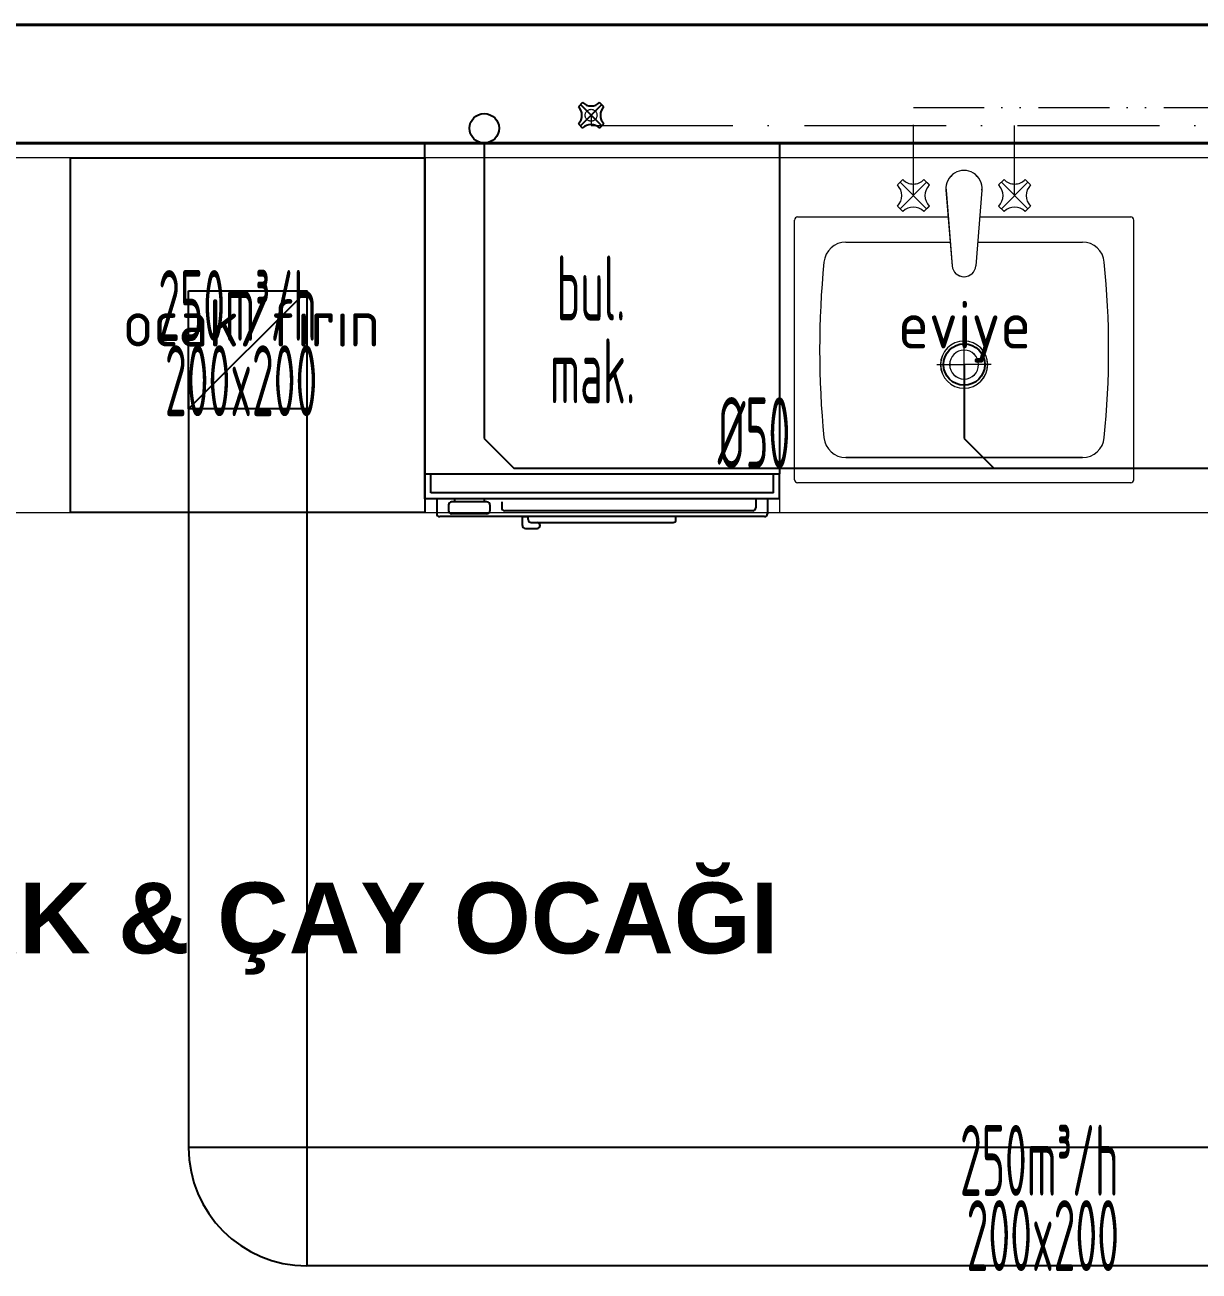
# Model space of a CAD drawing. Header units: centimetres. Extents: x 31 to 22766, y 238 to 3306.
# Drawn here: x 1476.8 to 1675.6, y 1171.1 to 1382 of the extents above; entities that cross this region are included whole.
import ezdxf
from ezdxf.xclip import XClip

# ---------------------------------------------------------------- set-up
doc = ezdxf.new("R2010")
doc.units = ezdxf.units.CM
doc.header["$XCLIPFRAME"] = 0
doc.linetypes.add('ACAD_ISO10W100', pattern=[18, 12, -3, 0, -3])
doc.linetypes.add('ACAD_ISO12W100', pattern=[21, 12, -3, 0, -3, 0, -3])
for name, color, linetype, lineweight in [('00_BORDA_DUVAR', 8, 'Continuous', 40), ('M-ST-SICAK SU', 1, 'Continuous', 0), ('M-ST-SOGUK SU', 5, 'Continuous', 0), ('TEFRİŞ', 8, 'Continuous', 9), ('YAZI1', 8, 'Continuous', 5)]:
    doc.layers.add(name, color=color, linetype=linetype, lineweight=lineweight)
for name, color, linetype in [('M-HVAC EMİŞ', 6, 'Continuous'), ('M-ST-PİSSU', 8, 'Continuous'), ('M-ST-PİSSU YAZI', 7, 'Continuous'), ('M-ST-TEFRİŞ', 8, 'Continuous'), ('M-ST-YAĞMUR SUYU', 6, 'RAINWATER')]:
    doc.layers.add(name, color=color, linetype=linetype)
doc.styles.get("Standard").update_dxf_attribs({"font": 'GENISO.shx'})
doc.styles.add('style1', font='GENISO.shx', dxfattribs={"height": 80})
doc.linetypes.add('RAINWATER', pattern='A,6,-0.4,[") )",Standard,S=1,R=0,X=-0.1,Y=-0.5],-1.1', length=7.5)
doc.linetypes.add('WASTEWATER', pattern='A,6,-0.4,[")",Standard,S=1,R=0,X=-0.1,Y=-0.375],-0.2', length=6.6)

# ---------------------------------------------------------------- blocks, each defined once
blk = doc.blocks.new('DUVAR PLANI')
at = {"layer": '00_BORDA_DUVAR'}
for points in [[(36035.64, 5902.62), (35535.64, 5902.62)], [(36035.64, 5882.62), (35535.64, 5882.62)]]:
    blk.add_lwpolyline(points, dxfattribs=at)
at = {"layer": 'TEFRİŞ', "color": 8}
for p, q in [((35903.57, 5875.98), (35908.07, 5871.48)), ((35903.57, 5871.48), (35908.07, 5875.98)), ((35920.72, 5871.48), (35925.22, 5875.98)), ((35920.72, 5875.98), (35925.22, 5871.48)), ((35911.34, 5874.67), (35912.4, 5861.83)), ((35917.44, 5874.67), (35916.38, 5861.83)), ((35885.69, 5825.65), (35885.69, 5869.59)), ((35886.22, 5870.12), (35911.72, 5870.12)), ((35917.07, 5870.12), (35942.61, 5870.12)), ((35943.14, 5825.65), (35943.14, 5869.59)), ((35894.4, 5865.86), (35912.07, 5865.86)), ((35916.72, 5865.86), (35934.43, 5865.86)), ((35914.41, 5840.68), (35914.41, 5849.6)), ((35909.82, 5845.12), (35914.41, 5845.12)), ((35919, 5845.12), (35914.41, 5845.12)), ((35934.43, 5829.37), (35894.4, 5829.37)), ((35942.61, 5825.12), (35886.22, 5825.12))]:
    blk.add_line(p, q, dxfattribs=at)
at = {"layer": 'TEFRİŞ'}
blk.add_lwpolyline([(36033.14, 5880.12), (35538.14, 5880.12), (35538.14, 5840.12), (35528.14, 5840.12), (35528.14, 5820.12), (36043.14, 5820.12), (36043.14, 5840.12), (36033.14, 5840.12)], close=True, dxfattribs=at)
for points in [[(35903.11, 5875.53), (35904.03, 5876.44)], [(35907.61, 5876.44), (35908.52, 5875.53)], [(35920.26, 5875.53), (35921.18, 5876.44)], [(35924.76, 5876.44), (35925.67, 5875.53)], [(35904.03, 5871.03), (35903.11, 5871.94)], [(35908.52, 5871.94), (35907.61, 5871.03)], [(35921.18, 5871.03), (35920.26, 5871.94)], [(35925.67, 5871.94), (35924.76, 5871.03)]]:
    blk.add_lwpolyline(points, dxfattribs=at)
for centre, radius, start, end in [((35914.39, 5874.92), 3.06, 355.286, 184.714), ((35901.32, 5873.73), 2.54, 315, 45), ((35905.82, 5878.23), 2.54, 225, 315), ((35910.32, 5873.73), 2.54, 135, 225), ((35918.47, 5873.73), 2.54, 315, 45), ((35922.97, 5878.23), 2.54, 225, 315), ((35927.47, 5873.73), 2.54, 135, 225), ((35905.82, 5869.23), 2.54, 45, 135), ((35922.97, 5869.23), 2.54, 45, 135), ((35886.22, 5869.59), 0.532, 90, 180), ((35942.61, 5869.59), 0.532, 0, 90), ((35894.4, 5862.14), 3.72, 90, 175.095), ((35934.43, 5862.14), 3.72, 4.905, 90), ((36038.57, 5847.62), 148.62, 174.2696, 185.7304), ((35914.39, 5861.99), 2, 184.714, 355.286), ((35790.26, 5847.62), 148.62, 354.2696, 5.7304), ((35914.41, 5845.12), 3.99, 90, 270), ((35914.41, 5845.12), 3.99, 270, 90), ((35914.41, 5845.12), 2.45, 90, 270), ((35914.41, 5845.12), 2.45, 270, 90), ((35894.4, 5833.1), 3.72, 184.905, 270), ((35934.43, 5833.1), 3.72, 270, 355.095), ((35886.22, 5825.65), 0.532, 180, 270), ((35942.61, 5825.65), 0.532, 270, 0)]:
    blk.add_arc(centre, radius, start, end, dxfattribs=at)
blk = doc.blocks.new('G$CA60130CA')
at = {"layer": 'TEFRİŞ'}
blk.add_lwpolyline([(-302.5, 37.5), (-302.5, -22.5), (-242.5, -22.5), (-242.5, 37.5), (-302.5, 37.5)], dxfattribs=at)
blk = doc.blocks.new('G$C9F7A6E88')
at = {"layer": 'TEFRİŞ'}
for p, q in [((-772.07, -4966.64), (-767.57, -4971.14)), ((-772.07, -4971.14), (-767.57, -4966.64)), ((-764.29, -4967.95), (-763.23, -4980.79)), ((-758.2, -4967.95), (-759.25, -4980.79)), ((-754.92, -4971.14), (-750.42, -4966.64)), ((-754.92, -4966.64), (-750.42, -4971.14)), ((-789.42, -4972.5), (-763.92, -4972.5)), ((-758.57, -4972.5), (-733.03, -4972.5)), ((-789.95, -5016.97), (-789.95, -4973.03)), ((-732.5, -5016.97), (-732.5, -4973.03)), ((-781.24, -4976.76), (-763.57, -4976.76)), ((-758.92, -4976.76), (-741.21, -4976.76)), ((-761.22, -5001.94), (-761.22, -4993.02)), ((-765.81, -4997.5), (-761.22, -4997.5)), ((-756.63, -4997.5), (-761.22, -4997.5)), ((-741.21, -5013.24), (-781.24, -5013.24)), ((-733.03, -5017.5), (-789.42, -5017.5))]:
    blk.add_line(p, q, dxfattribs=at)
blk.add_lwpolyline([(-642.5, -4962.5), (-1042.5, -4962.5), (-1042.5, -5022.5), (-632.5, -5022.5), (-632.5, -5002.5), (-642.5, -5002.5)], close=True, dxfattribs=at)
for points in [[(-912.5, -4962.5), (-912.5, -5022.5)], [(-852.5, -4962.5), (-852.5, -5022.5)], [(-792.5, -4962.5), (-792.5, -5022.5)], [(-772.52, -4967.09), (-771.61, -4966.18)], [(-768.03, -4966.18), (-767.11, -4967.09)], [(-755.38, -4967.09), (-754.46, -4966.18)], [(-750.88, -4966.18), (-749.96, -4967.09)], [(-771.61, -4971.59), (-772.52, -4970.68)], [(-767.11, -4970.68), (-768.03, -4971.59)], [(-754.46, -4971.59), (-755.38, -4970.68)], [(-749.96, -4970.68), (-750.88, -4971.59)]]:
    blk.add_lwpolyline(points, dxfattribs=at)
for centre, radius, start, end in [((-769.82, -4964.39), 2.54, 225, 315), ((-761.24, -4967.7), 3.06, 355.286, 184.714), ((-752.67, -4964.39), 2.54, 225, 315), ((-774.32, -4968.89), 2.54, 315, 45), ((-765.32, -4968.89), 2.54, 135, 225), ((-757.17, -4968.89), 2.54, 315, 45), ((-748.17, -4968.89), 2.54, 135, 225), ((-789.42, -4973.03), 0.532, 90, 180), ((-769.82, -4973.39), 2.54, 45, 135), ((-752.67, -4973.39), 2.54, 45, 135), ((-733.03, -4973.03), 0.532, 0, 90), ((-781.24, -4980.48), 3.72, 90, 175.095), ((-741.21, -4980.48), 3.72, 4.905, 90), ((-637.07, -4995), 148.62, 174.2696, 185.7304), ((-761.24, -4980.63), 2, 184.714, 355.286), ((-885.38, -4995), 148.62, 354.2696, 5.7304), ((-761.22, -4997.5), 3.99, 90, 270), ((-761.22, -4997.5), 3.99, 270, 90), ((-761.22, -4997.5), 2.45, 90, 270), ((-761.22, -4997.5), 2.45, 270, 90), ((-781.24, -5009.52), 3.72, 184.905, 270), ((-741.21, -5009.52), 3.72, 270, 355.095), ((-789.42, -5016.97), 0.532, 180, 270), ((-733.03, -5016.97), 0.532, 270, 0)]:
    blk.add_arc(centre, radius, start, end, dxfattribs=at)
at = {"layer": 'YAZI1', "char_height": 8, "width": 78.1885, "attachment_point": 1, "style": 'style1'}
for s, insert in [('\\pxsm1,qc;ocak/fırın', (-920.98, -4986.44)), ('\\pxsm1,qc;eviye', (-800.23, -4986.75))]:
    blk.add_mtext(s, dxfattribs=dict(at, insert=insert))
blk = doc.blocks.new('G$CCD2FF134')
blk.add_lwpolyline([(-2222.5, -912.5), (-2162.5, -912.5), (-2162.5, -972.5), (-2222.5, -972.5)], close=True)
at = {"layer": 'M-HVAC EMİŞ'}
for p, q in [((-2202.5, -955), (-2182.5, -935)), ((-2202.5, -952), (-2202.5, -1080)), ((-2182.5, -952), (-2182.5, -1080)), ((-2182.5, -1080), (-2202.5, -1080)), ((-2182.5, -1080), (-2182.5, -1100)), ((-1633.33, -1080), (-2182.5, -1080)), ((-1653.33, -1100), (-2182.5, -1100))]:
    blk.add_line(p, q, dxfattribs=at)
blk.add_lwpolyline([(-2202.5, -935), (-2182.5, -935), (-2182.5, -955), (-2202.5, -955), (-2202.5, -935)], dxfattribs=at)
blk.add_arc((-2182.5, -1080), 20, 180, 270, dxfattribs=at)
at = {"layer": 'M-ST-PİSSU', "color": 11, "linetype": 'WASTEWATER', "ltscale": 5}
for p, q in [((-2152.46, -910), (-2152.46, -960)), ((-2071.22, -947.5), (-2071.22, -960)), ((-2152.46, -960), (-2147.46, -965)), ((-2071.22, -960), (-2066.22, -965)), ((-2147.46, -965), (-1910, -965))]:
    blk.add_line(p, q, dxfattribs=at)
for centre, radius in [((-2152.46, -907.5), 2.5), ((-2071.22, -947.48), 3.5)]:
    blk.add_circle(centre, radius, dxfattribs=at)
at = {"layer": 'M-ST-SICAK SU', "linetype": 'ACAD_ISO12W100'}
for p, q in [((-2079.82, -918.89), (-2079.82, -904)), ((-2079.82, -904), (-1989, -904))]:
    blk.add_line(p, q, dxfattribs=at)
at = {"layer": 'M-ST-SOGUK SU', "linetype": 'ACAD_ISO10W100', "ltscale": 2}
for p, q in [((-2134.37, -905.29), (-2134.37, -907)), ((-2134.37, -907), (-1986, -907)), ((-2062.67, -918.89), (-2062.67, -907))]:
    blk.add_line(p, q, dxfattribs=at)
blk.add_circle((-2134.37, -905.29), 1, dxfattribs=at)
at = {"layer": 'M-ST-TEFRİŞ', "color": 50}
for p, q in [((-2132.57, -907.08), (-2136.16, -903.49)), ((-2132.57, -903.49), (-2136.16, -907.08)), ((-2161.5, -969.22), (-2161.5, -966)), ((-2103.5, -969.22), (-2103.5, -966)), ((-2103.5, -969.22), (-2161.5, -969.22)), ((-2160.5, -970.22), (-2160.5, -972.72)), ((-2158.5, -971.22), (-2158.5, -972.22)), ((-2152, -970.72), (-2158, -970.72)), ((-2157.5, -970.22), (-2157.5, -970.72)), ((-2152.5, -970.22), (-2152.5, -970.72)), ((-2151.5, -971.22), (-2151.5, -972.22)), ((-2149.5, -970.72), (-2149.5, -971.72)), ((-2107, -972.22), (-2149, -972.22)), ((-2106.5, -970.22), (-2106.5, -971.72)), ((-2104.5, -970.22), (-2104.5, -972.72)), ((-2105, -973.22), (-2160, -973.22)), ((-2152, -972.72), (-2158, -972.72)), ((-2146, -973.22), (-2145, -973.22)), ((-2146, -974.72), (-2146, -973.22)), ((-2145, -973.72), (-2145, -973.22)), ((-2144.5, -974.22), (-2120.5, -974.22)), ((-2120, -973.72), (-2120, -973.22)), ((-2145.5, -975.22), (-2143.5, -975.22))]:
    blk.add_line(p, q, dxfattribs=at)
at = {"layer": 'M-ST-TEFRİŞ', "color": 140}
for p, q in [((-2162.5, -966), (-2162.5, -910)), ((-2162.5, -910), (-2102.5, -910)), ((-2102.5, -910), (-2102.5, -966)), ((-2162.5, -970.22), (-2162.5, -966)), ((-2162.5, -966), (-2102.5, -966)), ((-2102.5, -970.22), (-2102.5, -966)), ((-2102.5, -970.22), (-2162.5, -970.22))]:
    blk.add_line(p, q, dxfattribs=at)
at = {"layer": 'M-ST-TEFRİŞ', "color": 50}
for points in [[(-2135.8, -903.13), (-2136.53, -903.85)], [(-2132.2, -903.85), (-2132.93, -903.13)], [(-2136.53, -906.72), (-2135.8, -907.45)], [(-2132.93, -907.45), (-2132.2, -906.72)]]:
    blk.add_lwpolyline(points, dxfattribs=at)
for centre, radius, start, end in [((-2137.96, -905.29), 2.03, 315, 45), ((-2134.37, -901.69), 2.03, 225, 315), ((-2130.77, -905.29), 2.03, 135, 225), ((-2134.37, -908.88), 2.03, 45, 135), ((-2158, -971.22), 0.5, 90, 180), ((-2158, -972.22), 0.5, 180, 270), ((-2152, -971.22), 0.5, 0, 90), ((-2152, -972.22), 0.5, 270, 0), ((-2149, -971.72), 0.5, 180, 270), ((-2107, -971.72), 0.5, 270, 0), ((-2160, -972.72), 0.5, 180, 270), ((-2144.5, -973.72), 0.5, 180, 270), ((-2143.5, -974.72), 0.5, 270, 90), ((-2120.5, -973.72), 0.5, 270, 0), ((-2105, -972.72), 0.5, 270, 0), ((-2145.5, -974.72), 0.5, 180, 270)]:
    blk.add_arc(centre, radius, start, end, dxfattribs=at)
at = {"layer": 'M-ST-PİSSU YAZI', "linetype": 'WASTEWATER', "ltscale": 4, "width": 0.5}
blk.add_text('Ø50', height=12, dxfattribs=at).set_placement((-2112.93, -965.02))
at = {"layer": 'M-ST-TEFRİŞ', "color": 2, "width": 0.55}
for s, p in [('bul.', (-2140.21, -940.03)), ('mak.', (-2141.34, -954.05))]:
    blk.add_text(s, height=11, rotation=360, dxfattribs=at).set_placement(p)
at = {"layer": 'M-ST-YAĞMUR SUYU', "color": 7, "linetype": 'Continuous', "width": 0.5}
for s, p in [('250m³/h', (-2207.63, -943.49, -58.4)), ('200x200', (-2206.51, -956.22, -58.4)), ('250m³/h', (-2071.91, -1088.17, -58.4)), ('200x200', (-2070.8, -1100.89, -58.4))]:
    blk.add_text(s, height=12, dxfattribs=at).set_placement(p)

msp = doc.modelspace()

# ---------------------------------------------------------------- block references
ref = msp.add_blockref('G$CCD2FF134', (3707.03, 2272.03))
XClip(ref).set_block_clipping_path([(-3470.0000000001, -1889.9999999982), (349.9999999999, 300.0000000019)])
for name, p in [('DUVAR PLANI', (-34278.61, -4520.59)), ('G$C9F7A6E88', (2397.03, 6322.03)), ('G$CA60130CA', (1787.03, 1322.03))]:
    msp.add_blockref(name, p)

# ---------------------------------------------------------------- texts
at = {"layer": 'YAZI1', "insert": (944.98, 1236.89), "char_height": 12, "width": 1131.5727, "attachment_point": 1, "style": 'style1'}
msp.add_mtext('\\pxsm1,qc;{\\fArial|b1|i0|c162|p34;MUTFAK & ÇAY OCAĞI}', dxfattribs=at)

doc.saveas('drawing.dxf')
